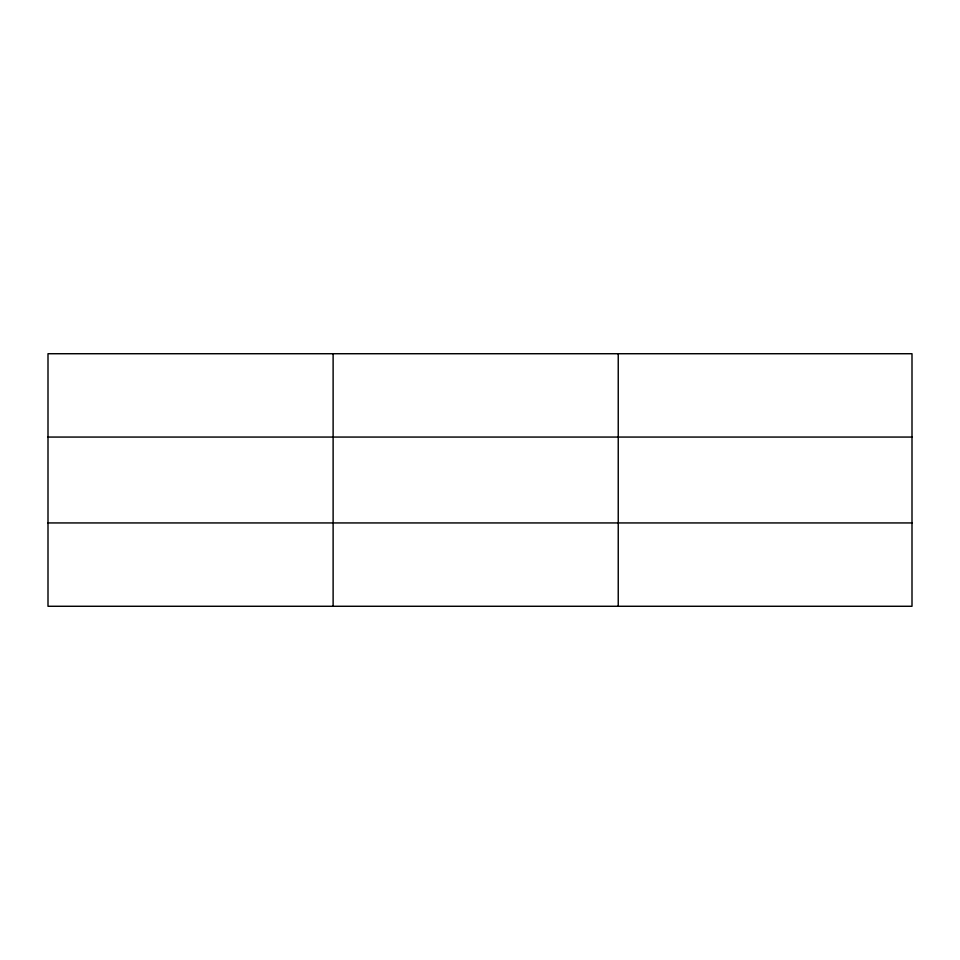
<?xml version="1.0" encoding="UTF-8"?>
<svg xmlns="http://www.w3.org/2000/svg" width="960" height="960" viewBox="0 0 960 960"><rect width="100%" height="100%" fill="white"/><g stroke="black" fill="none" stroke-linecap="round" stroke-linejoin="round"><path stroke-width="1.44" d="M333.12 606.276L333.12 353.724M618.24 606.276L618.24 353.724M912 522.936L912 606.276L48 606.276L48 353.724L912 353.724L912 522.936L48 522.936M48 437.064L912 437.064"/></g></svg>
